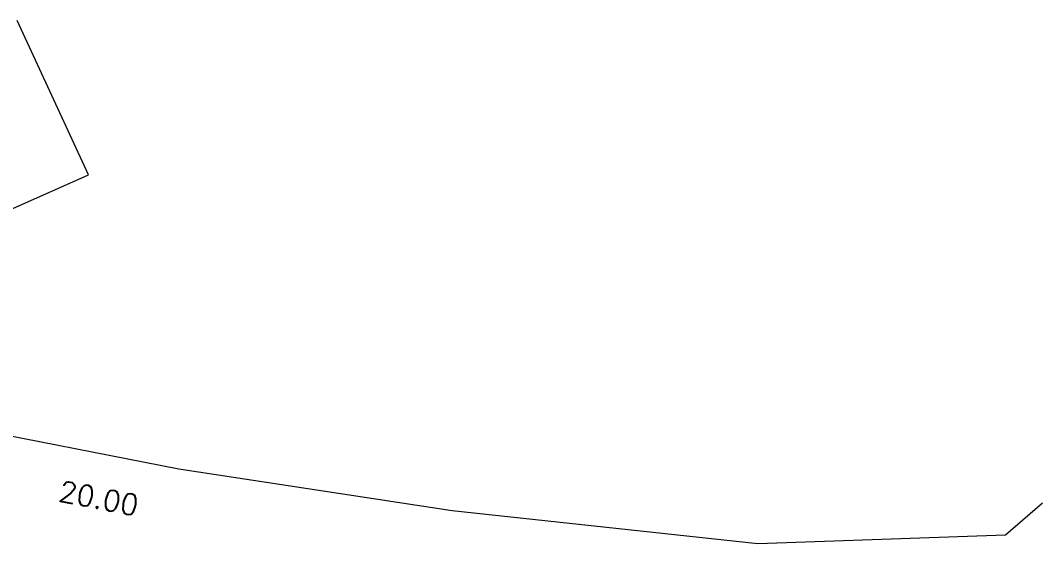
# Model space of a CAD drawing. Header units: inches. Extents: x 496359 to 501064, y 2374078 to 2377203.
# Drawn here: x 498939.35 to 498988.62, y 2376734.59 to 2376759.83 of the extents above; entities that cross this region are included whole.
import ezdxf
from ezdxf.enums import TextEntityAlignment as Align

# ---------------------------------------------------------------- set-up
doc = ezdxf.new("R2010")
doc.units = ezdxf.units.IN
doc.header["$MEASUREMENT"] = 0
doc.layers.add('LC Net manh', color=239, linetype='Continuous', lineweight=5)
doc.layers.add('manh1', color=67, linetype='Continuous', lineweight=13)
doc.styles.get("Standard").update_dxf_attribs({"font": 'vnsimli.shx', "height": 2})

# ---------------------------------------------------------------- blocks, each defined once
blk = doc.blocks.new('Nền HT mới')
at = {"layer": 'manh1', "color": 1, "lineweight": 0, "elevation": -28.377}
blk.add_lwpolyline([(552.372, 469.398), (557.337, 471.606), (553.906, 479.053)], dxfattribs=at)
at = {"layer": 'manh1', "lineweight": 0, "elevation": -28.377}
blk.add_lwpolyline([(550.859, 459.545), (561.695, 457.424), (574.862, 455.422), (589.608, 453.819), (601.54, 454.24), (603.325, 455.777)], dxfattribs=at)
at = {"layer": 'manh1', "lineweight": 0}
blk.add_text('20.00', height=1, rotation=348.912, dxfattribs=at).set_placement((557.838, 456.008, -28.377), align=Align.MIDDLE)

msp = doc.modelspace()

# ---------------------------------------------------------------- block references
at = {"layer": 'LC Net manh'}
msp.add_blockref('Nền HT mới', (498385.295, 2376280.773, 2.925), dxfattribs=at)

doc.saveas('drawing.dxf')
